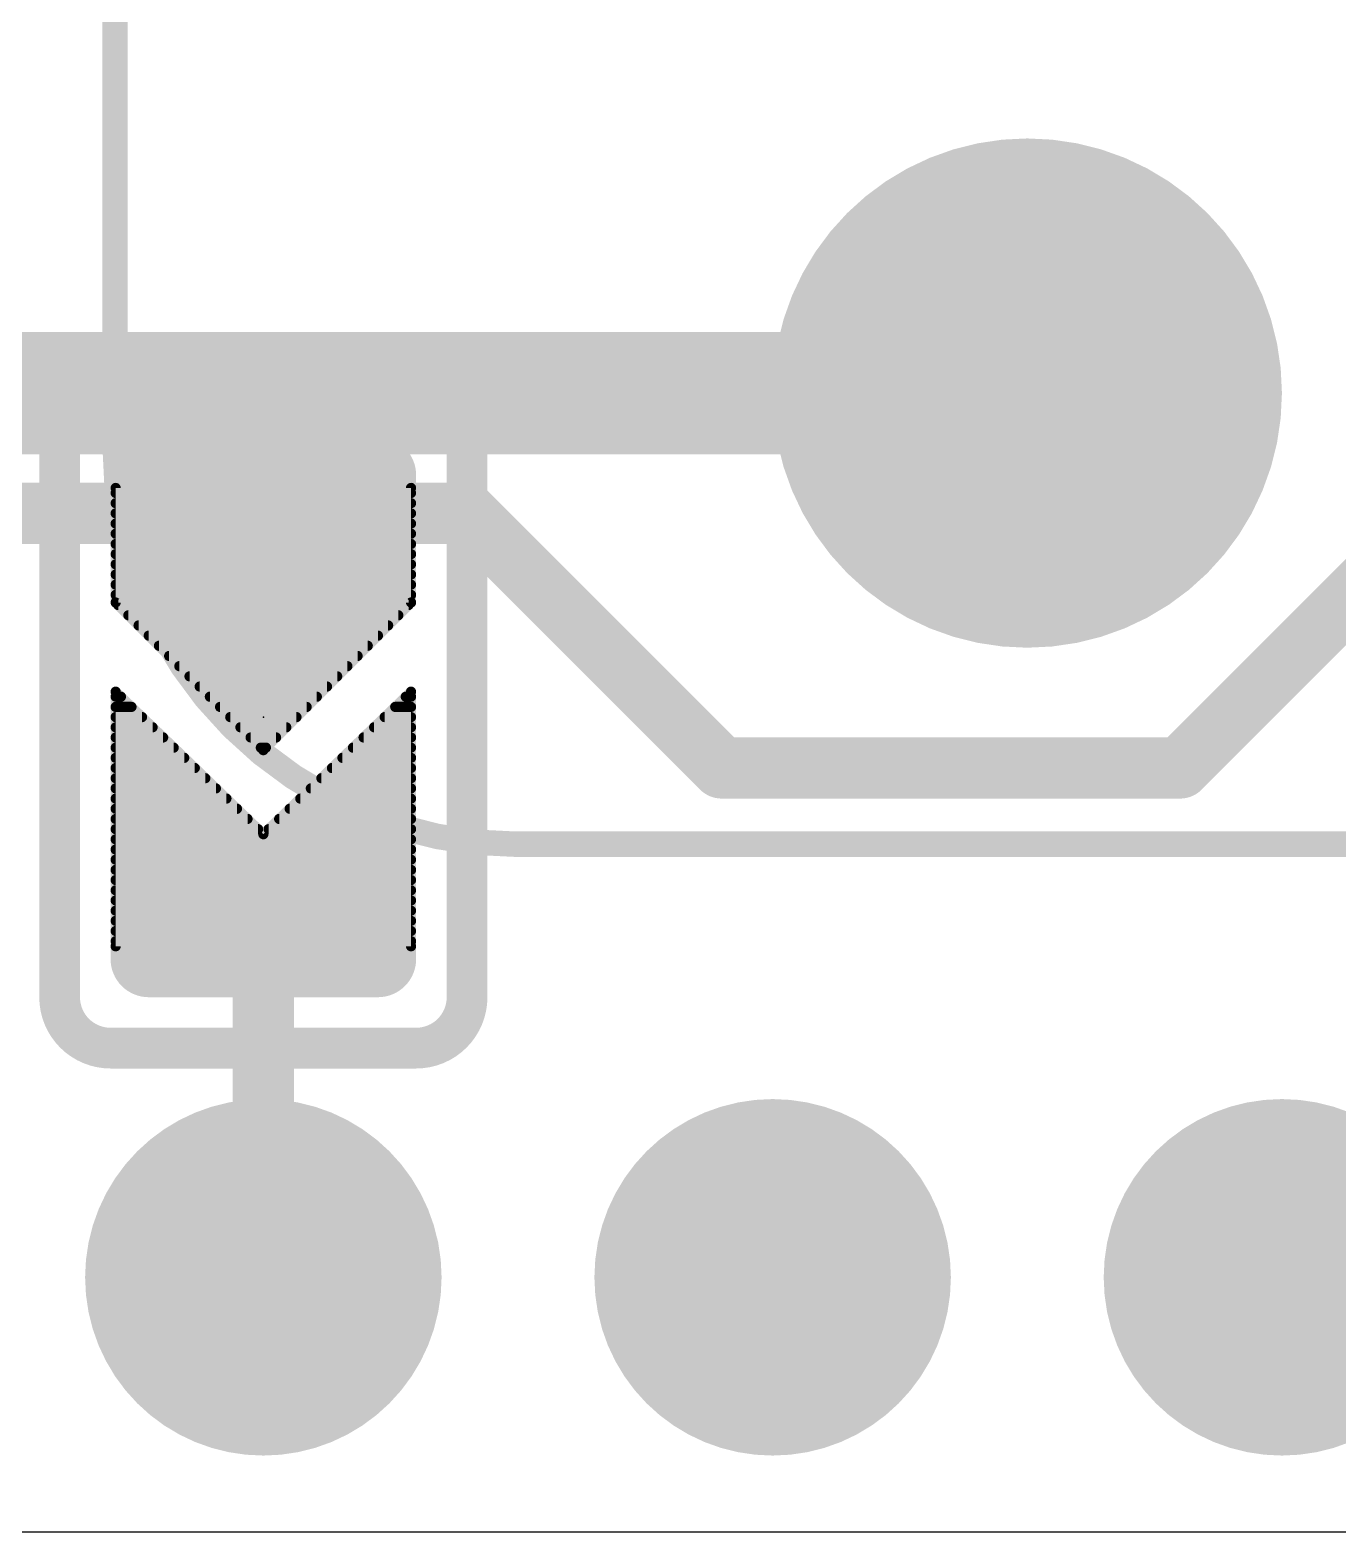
# Model space of a CAD drawing. Extents: x -6.8 to 73.8, y -5.2 to 32.2.
# Drawn here: x 20.43 to 26.95, y 0 to 7.49 of the extents above; entities that cross this region are included whole.
import ezdxf

# ---------------------------------------------------------------- set-up
doc = ezdxf.new("R2010")
doc.units = 0
for name, color, linetype in [('1', 12, 'CONTINUOUS'), ('16', 132, 'CONTINUOUS'), ('17', 110, 'CONTINUOUS'), ('20', 53, 'CONTINUOUS'), ('21', 40, 'CONTINUOUS'), ('22', 6, 'CONTINUOUS'), ('24', 53, 'CONTINUOUS')]:
    doc.layers.add(name, color=color, linetype=linetype)

# ---------------------------------------------------------------- blocks, each defined once
blk = doc.blocks.new('ROUNDP')
at = {"const_width": 0.5}
blk.add_lwpolyline([(0, -0.25, 1), (0, 0.25, 1), (0, -0.25)], format="xyb", dxfattribs=at)
blk = doc.blocks.new('RECT121920X243840R50')
at = {"const_width": 0.1905}
blk.add_lwpolyline([(0.2858, -0.5715), (0.2858, 0.5715, 0.4142), (0.1905, 0.6668), (-0.1905, 0.6668, 0.4142), (-0.2858, 0.5715), (-0.2858, -0.5715, 0.4142), (-0.1905, -0.6668), (0.1905, -0.6668, 0.4142)], format="xyb", close=True, dxfattribs=at)
blk.add_solid([(-0.2159, -0.5969), (0.2159, -0.5969), (-0.2159, 0.5969), (0.2159, 0.5969)])

msp = doc.modelspace()

# ---------------------------------------------------------------- linework, layer by layer
at = {"layer": '1', "const_width": 0.6096}
for points in [[(20.228, 5.68), (18.034, 7.874)], [(25.4, 5.68), (20.228, 5.68)]]:
    msp.add_lwpolyline(points, dxfattribs=at)
at = {"layer": '1', "const_width": 0.3048}
for points in [[(20.1202, 5.5722, 1), (20.3358, 5.7878)], [(25.4, 5.5276, 1), (25.4, 5.8324)]]:
    msp.add_lwpolyline(points, format="xyb", dxfattribs=at)
at = {"layer": '16'}
for points, const_width in [([(21.59, 5.08), (19.05, 5.08)], 0.3048), ([(20.8534, 5.207), (20.8534, 4.6355)], 0.0508), ([(22.3266, 5.207), (20.8534, 5.207)], 0.0508), ([(20.8534, 5.1816), (22.3266, 5.1816)], 0.0508), ([(21.59, 5.08), (22.606, 5.08)], 0.3048), ([(22.3266, 4.6355), (22.3266, 5.207)], 0.0508), ([(22.606, 5.08), (23.876, 3.81)], 0.3048), ([(26.162, 3.81), (27.432, 5.08)], 0.3048), ([(20.8534, 5.1308), (22.3266, 5.1308)], 0.0508), ([(20.8534, 5.08), (22.3266, 5.08)], 0.0508), ([(20.8534, 5.0292), (22.3266, 5.0292)], 0.0508), ([(20.8534, 4.9784), (22.3266, 4.9784)], 0.0508), ([(20.8534, 4.9276), (22.3266, 4.9276)], 0.0508), ([(20.8534, 4.8768), (22.3266, 4.8768)], 0.0508), ([(20.8534, 4.826), (22.3266, 4.826)], 0.0508), ([(20.8534, 4.7752), (22.3266, 4.7752)], 0.0508), ([(20.8534, 4.7244), (22.3266, 4.7244)], 0.0508), ([(20.8534, 4.6736), (22.3266, 4.6736)], 0.0508), ([(20.8534, 4.6355), (21.59, 3.8989)], 0.0508), ([(20.8661, 4.6228), (22.3139, 4.6228)], 0.0508), ([(21.59, 3.8989), (22.3266, 4.6355)], 0.0508), ([(20.9169, 4.572), (22.2631, 4.572)], 0.0508), ([(20.9677, 4.5212), (22.2123, 4.5212)], 0.0508), ([(21.0185, 4.4704), (22.1615, 4.4704)], 0.0508), ([(21.0693, 4.4196), (22.1107, 4.4196)], 0.0508), ([(21.1201, 4.3688), (22.0599, 4.3688)], 0.0508), ([(21.1709, 4.318), (22.0091, 4.318)], 0.0508), ([(21.2217, 4.2672), (21.9583, 4.2672)], 0.0508), ([(20.8534, 4.191), (21.59, 3.4798)], 0.0508), ([(20.8534, 2.921), (20.8534, 4.191)], 0.0508), ([(21.2725, 4.2164), (21.9075, 4.2164)], 0.0508), ([(21.59, 3.4798), (22.3266, 4.191)], 0.0508), ([(22.3266, 4.191), (22.3266, 2.921)], 0.0508), ([(20.8534, 4.1656), (20.8797, 4.1656)], 0.0508), ([(20.8534, 4.1148), (20.9323, 4.1148)], 0.0508), ([(21.3233, 4.1656), (21.8567, 4.1656)], 0.0508), ([(21.3741, 4.1148), (21.8059, 4.1148)], 0.0508), ([(22.2477, 4.1148), (22.3266, 4.1148)], 0.0508), ([(22.3003, 4.1656), (22.3266, 4.1656)], 0.0508), ([(20.8534, 4.064), (20.9849, 4.064)], 0.0508), ([(21.4249, 4.064), (21.7551, 4.064)], 0.0508), ([(22.1951, 4.064), (22.3266, 4.064)], 0.0508), ([(20.8534, 4.0132), (21.0375, 4.0132)], 0.0508), ([(20.8534, 3.9624), (21.0902, 3.9624)], 0.0508), ([(21.4757, 4.0132), (21.7043, 4.0132)], 0.0508), ([(21.5265, 3.9624), (21.6535, 3.9624)], 0.0508), ([(22.0898, 3.9624), (22.3266, 3.9624)], 0.0508), ([(22.1425, 4.0132), (22.3266, 4.0132)], 0.0508), ([(20.8534, 3.9116), (21.1428, 3.9116)], 0.0508), ([(21.5773, 3.9116), (21.6027, 3.9116)], 0.0508), ([(22.0372, 3.9116), (22.3266, 3.9116)], 0.0508), ([(23.876, 3.81), (26.162, 3.81)], 0.3048), ([(20.8534, 3.8608), (21.1954, 3.8608)], 0.0508), ([(20.8534, 3.81), (21.248, 3.81)], 0.0508), ([(21.932, 3.81), (22.3266, 3.81)], 0.0508), ([(21.9846, 3.8608), (22.3266, 3.8608)], 0.0508), ([(20.8534, 3.7592), (21.3006, 3.7592)], 0.0508), ([(21.8794, 3.7592), (22.3266, 3.7592)], 0.0508), ([(20.8534, 3.7084), (21.3532, 3.7084)], 0.0508), ([(20.8534, 3.6576), (21.4059, 3.6576)], 0.0508), ([(21.7742, 3.6576), (22.3266, 3.6576)], 0.0508), ([(21.8268, 3.7084), (22.3266, 3.7084)], 0.0508), ([(20.8534, 3.6068), (21.4585, 3.6068)], 0.0508), ([(21.7215, 3.6068), (22.3266, 3.6068)], 0.0508), ([(20.8534, 3.556), (21.5111, 3.556)], 0.0508), ([(20.8534, 3.5052), (21.5637, 3.5052)], 0.0508), ([(21.6163, 3.5052), (22.3266, 3.5052)], 0.0508), ([(21.6689, 3.556), (22.3266, 3.556)], 0.0508), ([(20.8534, 3.4544), (22.3266, 3.4544)], 0.0508), ([(20.8534, 3.4036), (22.3266, 3.4036)], 0.0508), ([(20.8534, 3.3528), (22.3266, 3.3528)], 0.0508), ([(20.8534, 3.302), (22.3266, 3.302)], 0.0508), ([(20.8534, 3.2512), (22.3266, 3.2512)], 0.0508), ([(20.8534, 3.2004), (22.3266, 3.2004)], 0.0508), ([(20.8534, 3.1496), (22.3266, 3.1496)], 0.0508), ([(21.59, 3.048), (21.59, 1.27)], 0.3048), ([(20.8534, 3.0988), (22.3266, 3.0988)], 0.0508), ([(20.8534, 3.048), (22.3266, 3.048)], 0.0508), ([(20.8534, 2.9972), (22.3266, 2.9972)], 0.0508), ([(20.8534, 2.9464), (22.3266, 2.9464)], 0.0508), ([(22.3266, 2.921), (20.8534, 2.921)], 0.0508)]:
    msp.add_lwpolyline(points, dxfattribs=dict(at, const_width=const_width))
for points, const_width in [([(20.8661, 5.207, 1), (20.8407, 5.207)], 0.0254), ([(20.8534, 5.2197, 1), (20.8534, 5.1943)], 0.0254), ([(20.8534, 5.1943, 1), (20.8534, 5.1689)], 0.0254), ([(21.59, 5.1562, 1), (21.59, 5.0038)], 0.1524), ([(21.59, 5.0038, 1), (21.59, 5.1562)], 0.1524), ([(22.3393, 5.207, 1), (22.3139, 5.207)], 0.0254), ([(22.3266, 5.1943, 1), (22.3266, 5.2197)], 0.0254), ([(22.3266, 5.1689, 1), (22.3266, 5.1943)], 0.0254), ([(22.6599, 5.1339, 1), (22.5521, 5.0261)], 0.1524), ([(22.606, 5.0038, 1), (22.606, 5.1562)], 0.1524), ([(20.8534, 5.1435, 1), (20.8534, 5.1181)], 0.0254), ([(20.8534, 5.0927, 1), (20.8534, 5.0673)], 0.0254), ([(22.3266, 5.1181, 1), (22.3266, 5.1435)], 0.0254), ([(22.3266, 5.0673, 1), (22.3266, 5.0927)], 0.0254), ([(20.8534, 5.0419, 1), (20.8534, 5.0165)], 0.0254), ([(22.3266, 5.0165, 1), (22.3266, 5.0419)], 0.0254), ([(20.8534, 4.9911, 1), (20.8534, 4.9657)], 0.0254), ([(20.8534, 4.9403, 1), (20.8534, 4.9149)], 0.0254), ([(22.3266, 4.9657, 1), (22.3266, 4.9911)], 0.0254), ([(22.3266, 4.9149, 1), (22.3266, 4.9403)], 0.0254), ([(20.8534, 4.8895, 1), (20.8534, 4.8641)], 0.0254), ([(22.3266, 4.8641, 1), (22.3266, 4.8895)], 0.0254), ([(20.8534, 4.8387, 1), (20.8534, 4.8133)], 0.0254), ([(20.8534, 4.7879, 1), (20.8534, 4.7625)], 0.0254), ([(22.3266, 4.8133, 1), (22.3266, 4.8387)], 0.0254), ([(22.3266, 4.7625, 1), (22.3266, 4.7879)], 0.0254), ([(20.8534, 4.7371, 1), (20.8534, 4.7117)], 0.0254), ([(22.3266, 4.7117, 1), (22.3266, 4.7371)], 0.0254), ([(20.8534, 4.6863, 1), (20.8534, 4.6609)], 0.0254), ([(20.8624, 4.6445, 1), (20.8444, 4.6265)], 0.0254), ([(20.8407, 4.6355, 1), (20.8661, 4.6355)], 0.0254), ([(20.8661, 4.6355, 1), (20.8661, 4.6101)], 0.0254), ([(22.3139, 4.6355, 1), (22.3393, 4.6355)], 0.0254), ([(22.3139, 4.6101, 1), (22.3139, 4.6355)], 0.0254), ([(22.3356, 4.6265, 1), (22.3176, 4.6445)], 0.0254), ([(22.3266, 4.6609, 1), (22.3266, 4.6863)], 0.0254), ([(20.9169, 4.5847, 1), (20.9169, 4.5593)], 0.0254), ([(22.2631, 4.5593, 1), (22.2631, 4.5847)], 0.0254), ([(20.9677, 4.5339, 1), (20.9677, 4.5085)], 0.0254), ([(21.0185, 4.4831, 1), (21.0185, 4.4577)], 0.0254), ([(22.1615, 4.4577, 1), (22.1615, 4.4831)], 0.0254), ([(22.2123, 4.5085, 1), (22.2123, 4.5339)], 0.0254), ([(21.0693, 4.4323, 1), (21.0693, 4.4069)], 0.0254), ([(22.1107, 4.4069, 1), (22.1107, 4.4323)], 0.0254), ([(21.1201, 4.3815, 1), (21.1201, 4.3561)], 0.0254), ([(22.0599, 4.3561, 1), (22.0599, 4.3815)], 0.0254), ([(21.1709, 4.3307, 1), (21.1709, 4.3053)], 0.0254), ([(21.2217, 4.2799, 1), (21.2217, 4.2545)], 0.0254), ([(21.9583, 4.2545, 1), (21.9583, 4.2799)], 0.0254), ([(22.0091, 4.3053, 1), (22.0091, 4.3307)], 0.0254), ([(20.8622, 4.2001, 1), (20.8446, 4.1819)], 0.0254), ([(20.8661, 4.191, 1), (20.8407, 4.191)], 0.0254), ([(21.2725, 4.2291, 1), (21.2725, 4.2037)], 0.0254), ([(21.9075, 4.2037, 1), (21.9075, 4.2291)], 0.0254), ([(22.3393, 4.191, 1), (22.3139, 4.191)], 0.0254), ([(22.3354, 4.1819, 1), (22.3178, 4.2001)], 0.0254), ([(20.8534, 4.1783, 1), (20.8534, 4.1529)], 0.0254), ([(20.8534, 4.1275, 1), (20.8534, 4.1021)], 0.0254), ([(20.8797, 4.1529, 1), (20.8797, 4.1783)], 0.0254), ([(20.9323, 4.1021, 1), (20.9323, 4.1275)], 0.0254), ([(21.3233, 4.1783, 1), (21.3233, 4.1529)], 0.0254), ([(21.3741, 4.1275, 1), (21.3741, 4.1021)], 0.0254), ([(21.8059, 4.1021, 1), (21.8059, 4.1275)], 0.0254), ([(21.8567, 4.1529, 1), (21.8567, 4.1783)], 0.0254), ([(22.2477, 4.1275, 1), (22.2477, 4.1021)], 0.0254), ([(22.3003, 4.1783, 1), (22.3003, 4.1529)], 0.0254), ([(22.3266, 4.1529, 1), (22.3266, 4.1783)], 0.0254), ([(22.3266, 4.1021, 1), (22.3266, 4.1275)], 0.0254), ([(20.8534, 4.0767, 1), (20.8534, 4.0513)], 0.0254), ([(20.9849, 4.0513, 1), (20.9849, 4.0767)], 0.0254), ([(21.4249, 4.0767, 1), (21.4249, 4.0513)], 0.0254), ([(21.7551, 4.0513, 1), (21.7551, 4.0767)], 0.0254), ([(22.1951, 4.0767, 1), (22.1951, 4.0513)], 0.0254), ([(22.3266, 4.0513, 1), (22.3266, 4.0767)], 0.0254), ([(20.8534, 4.0259, 1), (20.8534, 4.0005)], 0.0254), ([(20.8534, 3.9751, 1), (20.8534, 3.9497)], 0.0254), ([(21.0375, 4.0005, 1), (21.0375, 4.0259)], 0.0254), ([(21.0902, 3.9497, 1), (21.0902, 3.9751)], 0.0254), ([(21.4757, 4.0259, 1), (21.4757, 4.0005)], 0.0254), ([(21.5265, 3.9751, 1), (21.5265, 3.9497)], 0.0254), ([(21.6535, 3.9497, 1), (21.6535, 3.9751)], 0.0254), ([(21.7043, 4.0005, 1), (21.7043, 4.0259)], 0.0254), ([(22.0898, 3.9751, 1), (22.0898, 3.9497)], 0.0254), ([(22.1425, 4.0259, 1), (22.1425, 4.0005)], 0.0254), ([(22.3266, 4.0005, 1), (22.3266, 4.0259)], 0.0254), ([(22.3266, 3.9497, 1), (22.3266, 3.9751)], 0.0254), ([(20.8534, 3.9243, 1), (20.8534, 3.8989)], 0.0254), ([(21.1428, 3.8989, 1), (21.1428, 3.9243)], 0.0254), ([(21.5773, 3.9243, 1), (21.5773, 3.8989)], 0.0254), ([(21.581, 3.9079, 1), (21.599, 3.8899)], 0.0254), ([(21.581, 3.8899, 1), (21.599, 3.9079)], 0.0254), ([(21.6027, 3.8989, 1), (21.6027, 3.9243)], 0.0254), ([(22.0372, 3.9243, 1), (22.0372, 3.8989)], 0.0254), ([(22.3266, 3.8989, 1), (22.3266, 3.9243)], 0.0254), ([(23.876, 3.8862, 1), (23.876, 3.7338)], 0.1524), ([(23.8221, 3.7561, 1), (23.9299, 3.8639)], 0.1524), ([(26.1081, 3.8639, 1), (26.2159, 3.7561)], 0.1524), ([(26.162, 3.7338, 1), (26.162, 3.8862)], 0.1524), ([(20.8534, 3.8735, 1), (20.8534, 3.8481)], 0.0254), ([(20.8534, 3.8227, 1), (20.8534, 3.7973)], 0.0254), ([(21.1954, 3.8481, 1), (21.1954, 3.8735)], 0.0254), ([(21.248, 3.7973, 1), (21.248, 3.8227)], 0.0254), ([(21.932, 3.8227, 1), (21.932, 3.7973)], 0.0254), ([(21.9846, 3.8735, 1), (21.9846, 3.8481)], 0.0254), ([(22.3266, 3.8481, 1), (22.3266, 3.8735)], 0.0254), ([(22.3266, 3.7973, 1), (22.3266, 3.8227)], 0.0254), ([(20.8534, 3.7719, 1), (20.8534, 3.7465)], 0.0254), ([(21.3006, 3.7465, 1), (21.3006, 3.7719)], 0.0254), ([(21.8794, 3.7719, 1), (21.8794, 3.7465)], 0.0254), ([(22.3266, 3.7465, 1), (22.3266, 3.7719)], 0.0254), ([(20.8534, 3.7211, 1), (20.8534, 3.6957)], 0.0254), ([(20.8534, 3.6703, 1), (20.8534, 3.6449)], 0.0254), ([(21.3532, 3.6957, 1), (21.3532, 3.7211)], 0.0254), ([(21.4059, 3.6449, 1), (21.4059, 3.6703)], 0.0254), ([(21.7742, 3.6703, 1), (21.7742, 3.6449)], 0.0254), ([(21.8268, 3.7211, 1), (21.8268, 3.6957)], 0.0254), ([(22.3266, 3.6957, 1), (22.3266, 3.7211)], 0.0254), ([(22.3266, 3.6449, 1), (22.3266, 3.6703)], 0.0254), ([(20.8534, 3.6195, 1), (20.8534, 3.5941)], 0.0254), ([(21.4585, 3.5941, 1), (21.4585, 3.6195)], 0.0254), ([(21.7215, 3.6195, 1), (21.7215, 3.5941)], 0.0254), ([(22.3266, 3.5941, 1), (22.3266, 3.6195)], 0.0254), ([(20.8534, 3.5687, 1), (20.8534, 3.5433)], 0.0254), ([(20.8534, 3.5179, 1), (20.8534, 3.4925)], 0.0254), ([(21.5111, 3.5433, 1), (21.5111, 3.5687)], 0.0254), ([(21.5637, 3.4925, 1), (21.5637, 3.5179)], 0.0254), ([(21.6163, 3.5179, 1), (21.6163, 3.4925)], 0.0254), ([(21.6689, 3.5687, 1), (21.6689, 3.5433)], 0.0254), ([(22.3266, 3.5433, 1), (22.3266, 3.5687)], 0.0254), ([(22.3266, 3.4925, 1), (22.3266, 3.5179)], 0.0254), ([(20.8534, 3.4671, 1), (20.8534, 3.4417)], 0.0254), ([(21.5812, 3.4889, 1), (21.5988, 3.4707)], 0.0254), ([(21.5812, 3.4707, 1), (21.5988, 3.4889)], 0.0254), ([(22.3266, 3.4417, 1), (22.3266, 3.4671)], 0.0254), ([(20.8534, 3.4163, 1), (20.8534, 3.3909)], 0.0254), ([(20.8534, 3.3655, 1), (20.8534, 3.3401)], 0.0254), ([(22.3266, 3.3909, 1), (22.3266, 3.4163)], 0.0254), ([(22.3266, 3.3401, 1), (22.3266, 3.3655)], 0.0254), ([(20.8534, 3.3147, 1), (20.8534, 3.2893)], 0.0254), ([(22.3266, 3.2893, 1), (22.3266, 3.3147)], 0.0254), ([(20.8534, 3.2639, 1), (20.8534, 3.2385)], 0.0254), ([(20.8534, 3.2131, 1), (20.8534, 3.1877)], 0.0254), ([(22.3266, 3.2385, 1), (22.3266, 3.2639)], 0.0254), ([(22.3266, 3.1877, 1), (22.3266, 3.2131)], 0.0254), ([(20.8534, 3.1623, 1), (20.8534, 3.1369)], 0.0254), ([(21.6662, 3.048, 1), (21.5138, 3.048)], 0.1524), ([(22.3266, 3.1369, 1), (22.3266, 3.1623)], 0.0254), ([(20.8534, 3.1115, 1), (20.8534, 3.0861)], 0.0254), ([(20.8534, 3.0607, 1), (20.8534, 3.0353)], 0.0254), ([(22.3266, 3.0861, 1), (22.3266, 3.1115)], 0.0254), ([(22.3266, 3.0353, 1), (22.3266, 3.0607)], 0.0254), ([(20.8534, 3.0099, 1), (20.8534, 2.9845)], 0.0254), ([(22.3266, 2.9845, 1), (22.3266, 3.0099)], 0.0254), ([(20.8534, 2.9591, 1), (20.8534, 2.9337)], 0.0254), ([(20.8534, 2.9337, 1), (20.8534, 2.9083)], 0.0254), ([(20.8407, 2.921, 1), (20.8661, 2.921)], 0.0254), ([(22.3139, 2.921, 1), (22.3393, 2.921)], 0.0254), ([(22.3266, 2.9337, 1), (22.3266, 2.9591)], 0.0254), ([(22.3266, 2.9083, 1), (22.3266, 2.9337)], 0.0254), ([(21.5138, 1.27, 1), (21.6662, 1.27)], 0.1524)]:
    msp.add_lwpolyline(points, format="xyb", dxfattribs=dict(at, const_width=const_width))
at = {"layer": '20'}
msp.add_line((2.54, 0), (48.26, 0), dxfattribs=at)
at = {"layer": '21', "const_width": 0.127}
for points in [[(20.85, 17.43), (20.85, 5.43)], [(22.85, 3.43), (40.85, 3.43)]]:
    msp.add_lwpolyline(points, dxfattribs=at)
at = {"layer": '21'}
for points, const_width in [([(20.85, 5.43, 0.4142), (22.85, 3.43)], 0.127), ([(20.8818, 5.43, 1), (20.8183, 5.43)], 0.0635), ([(20.8183, 5.43, 1), (20.8818, 5.43)], 0.0635), ([(22.85, 3.4618, 1), (22.85, 3.3982)], 0.0635), ([(22.85, 3.3982, 1), (22.85, 3.4618)], 0.0635)]:
    msp.add_lwpolyline(points, format="xyb", dxfattribs=dict(at, const_width=const_width))
at = {"layer": '22'}
for points, const_width in [([(20.828, 5.715, 0.4142), (20.574, 5.461)], 0.2032), ([(20.828, 5.7658, 1), (20.828, 5.6642)], 0.1016), ([(20.828, 5.6642, 1), (20.828, 5.7658)], 0.1016), ([(22.606, 5.461, 0.4142), (22.352, 5.715)], 0.2032), ([(22.352, 5.7658, 1), (22.352, 5.6642)], 0.1016), ([(22.352, 5.6642, 1), (22.352, 5.7658)], 0.1016), ([(20.6248, 5.461, 1), (20.5232, 5.461)], 0.1016), ([(22.6568, 5.461, 1), (22.5552, 5.461)], 0.1016), ([(20.5232, 5.461, 1), (20.6248, 5.461)], 0.1016), ([(22.5552, 5.461, 1), (22.6568, 5.461)], 0.1016), ([(20.574, 2.667, 0.4142), (20.828, 2.413)], 0.2032), ([(20.6248, 2.667, 1), (20.5232, 2.667)], 0.1016), ([(20.5232, 2.667, 1), (20.6248, 2.667)], 0.1016), ([(22.352, 2.413, 0.4142), (22.606, 2.667)], 0.2032), ([(22.6568, 2.667, 1), (22.5552, 2.667)], 0.1016), ([(22.5552, 2.667, 1), (22.6568, 2.667)], 0.1016), ([(20.828, 2.4638, 1), (20.828, 2.3622)], 0.1016), ([(20.828, 2.3622, 1), (20.828, 2.4638)], 0.1016), ([(22.352, 2.4638, 1), (22.352, 2.3622)], 0.1016), ([(22.352, 2.3622, 1), (22.352, 2.4638)], 0.1016)]:
    msp.add_lwpolyline(points, format="xyb", dxfattribs=dict(at, const_width=const_width))
at = {"layer": '22', "const_width": 0.2032}
for points in [[(22.352, 5.715), (20.828, 5.715)], [(20.574, 5.461), (20.574, 2.667)], [(22.606, 2.667), (22.606, 5.461)], [(22.352, 2.413), (20.828, 2.413)]]:
    msp.add_lwpolyline(points, dxfattribs=at)
at = {"layer": '24'}
msp.add_point((21.59, 4.064), dxfattribs=at)

# ---------------------------------------------------------------- block references
at = {"layer": '16', "rotation": 270}
for p in [(21.59, 5.08), (21.59, 3.048)]:
    msp.add_blockref('RECT121920X243840R50', p, dxfattribs=at)
at = {"layer": '17'}
for p, xscale, yscale in [((25.4, 5.68), 2.54, 2.54), ((25.4, 5.68), 2.54, 2.54), ((21.59, 1.27), 1.778, 1.778), ((21.59, 1.27), 1.778, 1.778), ((24.13, 1.27), 1.778, 1.778), ((24.13, 1.27), 1.778, 1.778), ((26.67, 1.27), 1.778, 1.778), ((26.67, 1.27), 1.778, 1.778)]:
    msp.add_blockref('ROUNDP', p, dxfattribs=dict(at, xscale=xscale, yscale=yscale))

doc.saveas('drawing.dxf')
